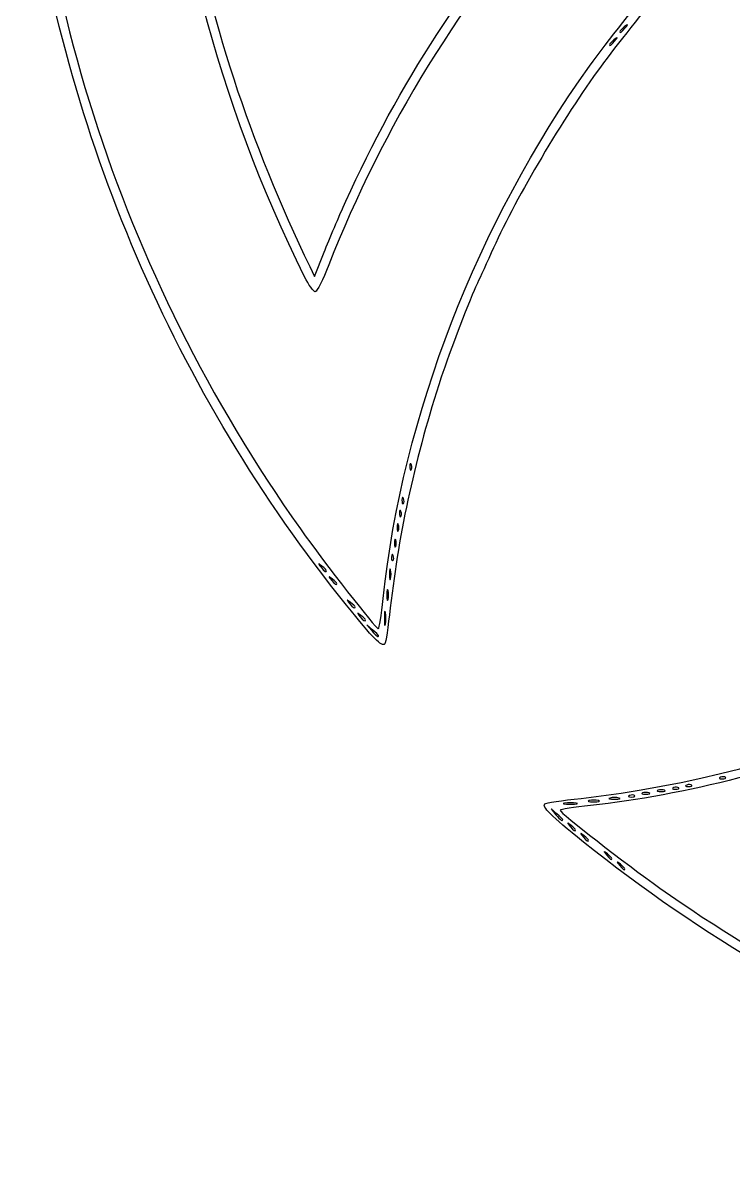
# Model space of a CAD drawing. Extents: x -435 to -123, y 280 to 590.
# Drawn here: x -433.9 to -361.5, y 281.2 to 398.2 of the extents above; entities that cross this region are included whole.
import ezdxf

# ---------------------------------------------------------------- set-up
doc = ezdxf.new("R2010")
doc.units = 0
doc.layers.add('Image', color=7, linetype='CONTINUOUS')

msp = doc.modelspace()

# ---------------------------------------------------------------- linework, layer by layer
at = {"layer": 'Image', "color": 7}
for points in [[(-372.45081, 397.664551)], [(-373.509143, 396.341634)], [(-400.951515, 379.969279)], [(-405.143838, 372.264554)], [(-394.264224, 353.065723)], [(-395.057974, 349.626272)], [(-395.322557, 348.303355)], [(-395.59267, 346.996843)], [(-395.857254, 345.409343)], [(-396.116307, 343.805439)], [(-402.911654, 342.268104)], [(-396.379277, 342.366634)], [(-401.853321, 340.945187)], [(-396.64386, 340.249968)], [(-400.001237, 338.563937)], [(-398.942904, 337.24102)], [(-396.904104, 338.001009)], [(-397.619987, 335.644895)], [(-362.23747, 321.161418)], [(-370.037175, 319.589237)], [(-368.449675, 319.853847)], [(-366.99997, 320.103085)], [(-365.677053, 320.367668)], [(-377.445508, 318.542413)], [(-375.19655, 318.802658)], [(-373.079883, 319.067241)], [(-371.497886, 319.309335)], [(-378.834571, 316.859478)], [(-377.511654, 315.80977)], [(-376.188737, 314.751437)], [(-373.807487, 312.899354)], [(-372.484571, 311.84102)]]:
    msp.add_lwpolyline(points, close=True, dxfattribs=at)
for points in [[(-404.613639, 373.310372), (-404.124636, 372.305673), (-403.159039, 374.765581)], [(-398.2153, 336.240207), (-398.810612, 336.744239), (-398.306581, 336.148926)], [(-379.429883, 317.454791), (-380.025196, 317.958822), (-379.521164, 317.363509)]]:
    msp.add_lwpolyline(points, dxfattribs=at)
for points in [[(-405.143838, 372.264554), (-422.940004, 408.127906), (-424.886781, 449.254674), (-410.542317, 486.310255)], [(-433.866158, 435.439862), (-433.857691, 403.309892), (-424.145101, 372.786886), (-405.575849, 346.533825)], [(-400.877643, 338.744703), (-418.390229, 360.511841), (-429.619516, 386.71927), (-433.350617, 414.531741)], [(-400.951515, 379.969279), (-395.527424, 391.952438), (-388.7597, 402.393264), (-379.526033, 413.02314)], [(-378.514927, 412.728201), (-389.227404, 400.493415), (-397.13916, 387.640108), (-402.678212, 373.47307)], [(-417.169574, 411.753616), (-415.034386, 399.079178), (-410.706782, 385.829125), (-404.613639, 373.310372)], [(-376.09862, 393.76195), (-372.235439, 399.161818), (-364.80967, 407.786192), (-364.025815, 407.783451)], [(-363.988033, 406.682451), (-364.811416, 406.373118), (-372.114419, 397.69406), (-375.305294, 393.232783)], [(-372.550716, 397.764447), (-372.805378, 397.564726), (-373.013737, 397.356367), (-373.013737, 397.301426)], [(-372.45081, 397.664551), (-372.121721, 398.084196), (-372.131061, 398.093554), (-372.550716, 397.764447)], [(-373.509143, 396.341634), (-373.180054, 396.761279), (-373.189394, 396.770638), (-373.60905, 396.44153)], [(-373.013737, 397.301426), (-373.013737, 397.083664), (-372.796461, 397.223821), (-372.45081, 397.664551)], [(-373.60905, 396.44153), (-373.863711, 396.24181), (-374.072071, 396.03345), (-374.072071, 395.97851)], [(-374.072071, 395.97851), (-374.072071, 395.760747), (-373.854795, 395.900905), (-373.509143, 396.341634)], [(-397.142229, 339.4359), (-395.162431, 358.080479), (-387.530737, 377.782394), (-376.09862, 393.76195)], [(-375.305294, 393.232783), (-379.261449, 387.701531), (-383.825697, 379.886919), (-386.122677, 374.71195)], [(-403.159039, 374.765581), (-402.627968, 376.118533), (-401.63459, 378.460196), (-400.951515, 379.969279)], [(-386.122677, 374.71195), (-386.800884, 373.183981), (-387.462951, 371.726489), (-387.593919, 371.473082)], [(-402.678212, 373.47307), (-403.265243, 371.971641), (-403.890295, 370.7432), (-404.067222, 370.7432)], [(-404.067222, 370.7432), (-404.244149, 370.7432), (-404.728627, 371.427809), (-405.143838, 372.264554)], [(-387.593919, 371.473082), (-388.126552, 370.442522), (-390.457081, 364.361793), (-391.22006, 362.01195)], [(-391.22006, 362.01195), (-393.852426, 353.904508), (-395.494986, 346.46199), (-396.411371, 338.489724)], [(-394.424112, 352.905862), (-394.435489, 352.626964), (-394.373047, 352.470675), (-394.285126, 352.558596)], [(-394.26425, 353.065723), (-394.348705, 353.276781), (-394.411412, 353.214101), (-394.424112, 352.905862)], [(-394.285126, 352.558596), (-394.197205, 352.646517), (-394.187812, 352.87472), (-394.264224, 353.065723)], [(-395.058, 349.626272), (-395.142455, 349.83733), (-395.205162, 349.77465), (-395.217862, 349.466411)], [(-395.217862, 349.466411), (-395.229239, 349.187513), (-395.166797, 349.031224), (-395.078876, 349.119145)], [(-395.078876, 349.119145), (-394.990955, 349.207066), (-394.981562, 349.435269), (-395.057974, 349.626272)], [(-395.482445, 348.143494), (-395.493822, 347.864597), (-395.43138, 347.708307), (-395.343459, 347.796228)], [(-395.322584, 348.303355), (-395.407039, 348.514413), (-395.469745, 348.451734), (-395.482445, 348.143494)], [(-395.343459, 347.796228), (-395.255538, 347.884149), (-395.246146, 348.112353), (-395.322557, 348.303355)], [(-405.575849, 346.533825), (-403.073473, 342.995975), (-397.89055, 336.347366), (-397.635016, 336.347366)], [(-395.59267, 346.996843), (-395.666066, 347.178744), (-395.726126, 347.029916), (-395.726126, 346.666114)], [(-395.726126, 346.666114), (-395.726126, 346.302311), (-395.666066, 346.153483), (-395.59267, 346.335384)], [(-395.59267, 346.335384), (-395.519275, 346.517285), (-395.519275, 346.814942), (-395.59267, 346.996843)], [(-395.857254, 345.409343), (-395.930649, 345.591244), (-395.99071, 345.442416), (-395.99071, 345.078614)], [(-395.857254, 344.747884), (-395.783858, 344.929785), (-395.783858, 345.227442), (-395.857254, 345.409343)], [(-396.116334, 343.805439), (-396.200789, 344.016497), (-396.263495, 343.953817), (-396.276195, 343.645577)], [(-395.99071, 345.078614), (-395.99071, 344.714811), (-395.930649, 344.565983), (-395.857254, 344.747884)], [(-376.956796, 319.033959), (-354.986828, 321.551787), (-334.426269, 330.166117), (-316.922071, 344.18697)], [(-403.374675, 342.731124), (-403.79433, 343.060213), (-403.80367, 343.050873), (-403.474581, 342.631218)], [(-396.276195, 343.645577), (-396.287572, 343.36668), (-396.22513, 343.210391), (-396.137209, 343.298312)], [(-396.137209, 343.298312), (-396.049288, 343.386233), (-396.039896, 343.614436), (-396.116307, 343.805439)], [(-403.474581, 342.631218), (-403.12893, 342.190501), (-402.911654, 342.050325), (-402.911654, 342.268104)], [(-402.911654, 342.268104), (-402.911654, 342.323031), (-403.120013, 342.53139), (-403.374675, 342.731124)], [(-402.316341, 341.408208), (-402.735997, 341.737296), (-402.745337, 341.727957), (-402.416248, 341.308301)], [(-396.379277, 342.366634), (-396.445819, 342.621296), (-396.500271, 342.412936), (-396.500271, 341.903614)], [(-396.500271, 341.903614), (-396.500271, 341.394291), (-396.445819, 341.185931), (-396.379277, 341.440593)], [(-396.379277, 341.440593), (-396.312734, 341.695254), (-396.312734, 342.111973), (-396.379277, 342.366634)], [(-402.416248, 341.308301), (-402.070596, 340.867585), (-401.853321, 340.727408), (-401.853321, 340.945187)], [(-401.853321, 340.945187), (-401.853321, 341.000114), (-402.06168, 341.208474), (-402.316341, 341.408208)], [(-396.64386, 340.249968), (-396.710403, 340.504629), (-396.764854, 340.29627), (-396.764854, 339.786947)], [(-400.464258, 339.026958), (-400.883914, 339.356046), (-400.893254, 339.346707), (-400.564165, 338.927051)], [(-397.635016, 336.347366), (-397.544369, 336.347366), (-397.322622, 337.737196), (-397.142229, 339.4359)], [(-396.764854, 339.786947), (-396.764854, 339.277624), (-396.710403, 339.069265), (-396.64386, 339.323926)], [(-396.64386, 339.323926), (-396.577317, 339.578588), (-396.577317, 339.995306), (-396.64386, 340.249968)], [(-396.967578, 334.794897), (-397.286454, 334.476048), (-398.124045, 335.322132), (-400.877643, 338.744703)], [(-400.564165, 338.927051), (-400.218513, 338.486335), (-400.001237, 338.346158), (-400.001237, 338.563937)], [(-400.001237, 338.563937), (-400.001237, 338.618864), (-400.209597, 338.827224), (-400.464258, 339.026958)], [(-396.904104, 338.001009), (-396.967154, 338.328431), (-397.018748, 338.060541), (-397.018748, 337.405697)], [(-396.411371, 338.489724), (-396.635552, 336.539295), (-396.885848, 334.876653), (-396.967578, 334.794897)], [(-399.405925, 337.704041), (-399.82558, 338.03313), (-399.83492, 338.02379), (-399.505831, 337.604134)], [(-399.505831, 337.604134), (-399.16018, 337.163418), (-398.942904, 337.023242), (-398.942904, 337.24102)], [(-398.942904, 337.24102), (-398.942904, 337.295948), (-399.151263, 337.504307), (-399.405925, 337.704041)], [(-397.018748, 337.405697), (-397.018748, 336.750853), (-396.967154, 336.482963), (-396.904104, 336.810384)], [(-396.904104, 336.810384), (-396.841027, 337.137806), (-396.841027, 337.673588), (-396.904104, 338.001009)], [(-398.306581, 336.148926), (-397.832924, 335.589491), (-397.619987, 335.433175), (-397.619987, 335.644895)], [(-397.619987, 335.644895), (-397.619987, 335.695113), (-397.887878, 335.963003), (-398.2153, 336.240207)], [(-345.761654, 326.09418), (-355.319727, 322.184882), (-366.448049, 319.317751), (-375.9903, 318.305958)], [(-362.744597, 321.182294), (-362.955655, 321.097839), (-362.892975, 321.035132), (-362.584735, 321.022432)], [(-362.23747, 321.161391), (-362.325391, 321.249313), (-362.553594, 321.258705), (-362.744597, 321.182294)], [(-362.584735, 321.022432), (-362.305838, 321.011055), (-362.149549, 321.073497), (-362.23747, 321.161418)], [(-371.497886, 319.309308), (-371.585807, 319.397229), (-371.814011, 319.406622), (-372.005013, 319.33021)], [(-370.698633, 319.589237), (-370.880534, 319.515842), (-370.731706, 319.455781), (-370.367904, 319.455781)], [(-370.037175, 319.589237), (-370.219076, 319.662633), (-370.516732, 319.662633), (-370.698633, 319.589237)], [(-370.367904, 319.455781), (-370.004102, 319.455781), (-369.855274, 319.515842), (-370.037175, 319.589237)], [(-369.111133, 319.853847), (-369.293034, 319.780452), (-369.144206, 319.720391), (-368.780404, 319.720391)], [(-368.449675, 319.853847), (-368.631576, 319.927243), (-368.929232, 319.927243), (-369.111133, 319.853847)], [(-368.780404, 319.720391), (-368.416602, 319.720391), (-368.267774, 319.780452), (-368.449675, 319.853847)], [(-367.507097, 320.12396), (-367.718155, 320.039505), (-367.655475, 319.976799), (-367.347235, 319.964099)], [(-366.99997, 320.103058), (-367.087891, 320.190979), (-367.316094, 320.200372), (-367.507097, 320.12396)], [(-367.347235, 319.964099), (-367.068338, 319.952722), (-366.912049, 320.015164), (-366.99997, 320.103085)], [(-366.18418, 320.388544), (-366.395238, 320.304089), (-366.332558, 320.241382), (-366.024319, 320.228682)], [(-365.677053, 320.367641), (-365.764974, 320.455563), (-365.993177, 320.464955), (-366.18418, 320.388544)], [(-366.024319, 320.228682), (-365.745421, 320.217305), (-365.589132, 320.279747), (-365.677053, 320.367668)], [(-376.701817, 314.568877), (-380.124388, 317.322475), (-380.970473, 318.160067), (-380.651623, 318.478942)], [(-380.651623, 318.478942), (-380.569867, 318.560672), (-378.907225, 318.810439), (-376.956796, 319.033959)], [(-375.9903, 318.305958), (-377.70017, 318.124665), (-379.099154, 317.902151), (-379.099154, 317.811505)], [(-378.636133, 318.542413), (-378.963555, 318.479363), (-378.695664, 318.427769), (-378.040821, 318.427769)], [(-377.445508, 318.542413), (-377.77293, 318.60549), (-378.308711, 318.60549), (-378.636133, 318.542413)], [(-378.040821, 318.427769), (-377.385977, 318.427769), (-377.118086, 318.479363), (-377.445508, 318.542413)], [(-376.122591, 318.802658), (-376.377253, 318.736115), (-376.168894, 318.681664), (-375.659571, 318.681664)], [(-375.19655, 318.802658), (-375.451211, 318.869227), (-375.86793, 318.869227), (-376.122591, 318.802658)], [(-375.659571, 318.681664), (-375.150248, 318.681664), (-374.941888, 318.736115), (-375.19655, 318.802658)], [(-374.005925, 319.067241), (-374.260586, 319.000698), (-374.052227, 318.946247), (-373.542904, 318.946247)], [(-373.079883, 319.067241), (-373.334545, 319.13381), (-373.751263, 319.13381), (-374.005925, 319.067241)], [(-373.542904, 318.946247), (-373.033581, 318.946247), (-372.825222, 319.000698), (-373.079883, 319.067241)], [(-372.005013, 319.33021), (-372.216071, 319.245755), (-372.153392, 319.183049), (-371.845152, 319.170349)], [(-371.845152, 319.170349), (-371.566255, 319.158972), (-371.409965, 319.221414), (-371.497886, 319.309335)], [(-379.521164, 317.363509), (-379.047507, 316.804074), (-378.834571, 316.647759), (-378.834571, 316.859478)], [(-378.834571, 316.859478), (-378.834571, 316.909696), (-379.102461, 317.177587), (-379.429883, 317.454791)], [(-379.099154, 317.811505), (-379.099154, 317.55597), (-372.450545, 312.373047), (-368.912696, 309.870671)], [(-377.974675, 316.272791), (-378.39433, 316.60188), (-378.40367, 316.59254), (-378.074581, 316.172884)], [(-378.074581, 316.172884), (-377.72893, 315.732168), (-377.511654, 315.591992), (-377.511654, 315.80977)], [(-377.511654, 315.80977), (-377.511654, 315.864698), (-377.720013, 316.073057), (-377.974675, 316.272791)], [(-376.651758, 315.214458), (-377.071414, 315.543546), (-377.080754, 315.534207), (-376.751665, 315.114551)], [(-376.751665, 315.114551), (-376.406013, 314.673835), (-376.188737, 314.533658), (-376.188737, 314.751437)], [(-376.188737, 314.751437), (-376.188737, 314.806364), (-376.397097, 315.014724), (-376.651758, 315.214458)], [(-292.580404, 281.194521), (-323.668734, 283.748147), (-352.718767, 295.273476), (-376.701817, 314.568877)], [(-374.270508, 313.362374), (-374.690164, 313.691463), (-374.699504, 313.682123), (-374.370415, 313.262468)], [(-374.370415, 313.262468), (-374.024763, 312.821751), (-373.807487, 312.681575), (-373.807487, 312.899354)], [(-373.807487, 312.899354), (-373.807487, 312.954281), (-374.015847, 313.16264), (-374.270508, 313.362374)], [(-372.947591, 312.304041), (-373.367247, 312.63313), (-373.376587, 312.62379), (-373.047498, 312.204134)], [(-373.047498, 312.204134), (-372.701846, 311.763418), (-372.484571, 311.623242), (-372.484571, 311.84102)], [(-372.484571, 311.84102), (-372.484571, 311.895948), (-372.69293, 312.104307), (-372.947591, 312.304041)], [(-368.912696, 309.870671), (-346.089076, 293.727119), (-320.074925, 284.290172), (-292.051237, 281.988271)]]:
    msp.add_open_spline(points, degree=3, dxfattribs=at)

doc.saveas('drawing.dxf')
